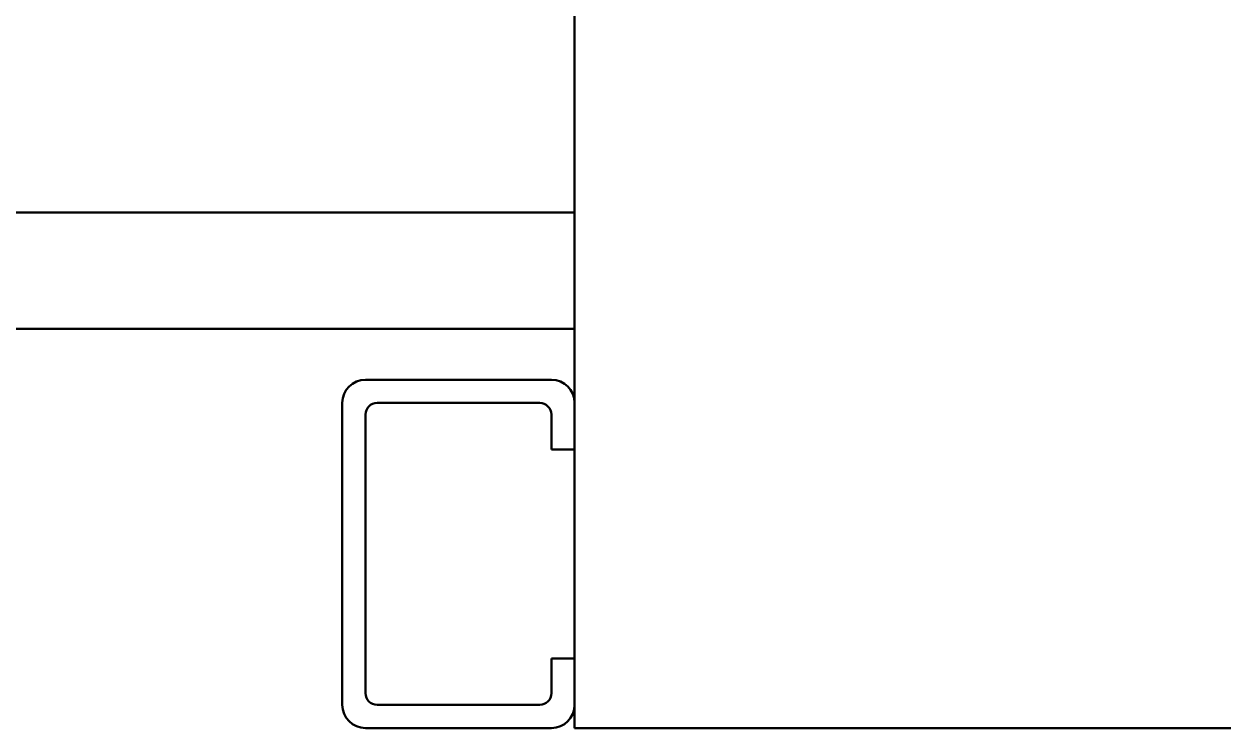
# Paper-space layout 'Layout1' of a CAD drawing. Header units: millimetres. Extents: x 198 to 1020, y 107 to 694.
# Drawn here: x 856.35 to 882.15, y 334.11 to 349.27 of the extents above; entities that cross this region are included whole.
import ezdxf

# ---------------------------------------------------------------- set-up
doc = ezdxf.new("R2010")
doc.units = ezdxf.units.MM
doc.header["$LTSCALE"] = 0.25
doc.layers.add('NET 05', color=130, linetype='Continuous', lineweight=50)

psp = doc.layouts.get("Layout1")

# ---------------------------------------------------------------- linework, layer by layer
at = {"layer": 'NET 05'}
for p, q in [((868.19836, 334.10765), (868.19836, 365.78896)), ((855.46529, 345.20697), (868.19836, 345.20697)), ((855.46529, 342.70697), (868.19836, 342.70697)), ((863.69836, 341.60765), (867.69836, 341.60765)), ((863.19836, 334.60765), (863.19836, 341.10765)), ((863.94836, 341.10765), (867.44836, 341.10765)), ((868.19836, 340.10765), (868.19836, 341.10765)), ((863.69836, 334.85765), (863.69836, 340.85765)), ((867.69836, 340.10765), (867.69836, 340.85765)), ((867.69836, 340.10765), (868.19836, 340.10765)), ((867.69836, 334.85765), (867.69836, 335.60765)), ((868.19836, 335.60765), (867.69836, 335.60765)), ((868.19836, 335.60765), (868.19836, 334.60765)), ((867.44836, 334.60765), (863.94836, 334.60765)), ((867.69836, 334.10765), (863.69836, 334.10765)), ((935.73221, 334.10765), (868.19836, 334.10765))]:
    psp.add_line(p, q, dxfattribs=at)
for centre, radius, start, end in [((863.69836, 341.10765), 0.5, 90, 180), ((867.69836, 341.10765), 0.5, 0, 90), ((863.94836, 340.85765), 0.25, 90, 180), ((867.44836, 340.85765), 0.25, 0, 90), ((863.94836, 334.85765), 0.25, 180, 270), ((867.44836, 334.85765), 0.25, 270, 0), ((863.69836, 334.60765), 0.5, 180, 270), ((867.69836, 334.60765), 0.5, 270, 0)]:
    psp.add_arc(centre, radius, start, end, dxfattribs=at)

doc.saveas('drawing.dxf')
